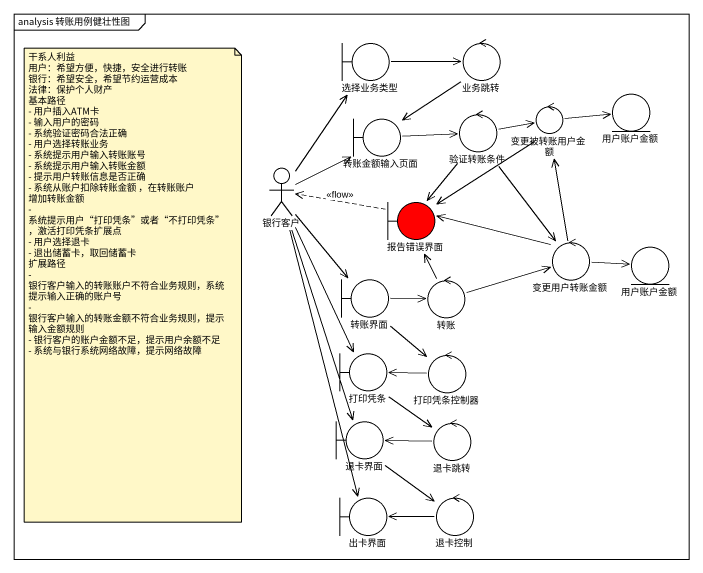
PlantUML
@startuml
mainframe analysis 转账用例健壮性图
boundary 选择业务类型
control 业务跳转
entity 用户账户金额
boundary 转账金额输入页面
control 验证转账条件
control 变更被转账用户金额
actor 银行客户
boundary 报告错误界面 #FF0000
control 变更用户转账金额
entity "用户账户金额" as 用户账户金额_2
boundary 转账界面
control 转账
boundary 打印凭条
control 打印凭条控制器
boundary 退卡界面
control 退卡跳转
boundary 出卡界面
control 退卡控制
选择业务类型 -right-> 业务跳转
业务跳转 --> 转账金额输入页面
转账金额输入页面 -right-> 验证转账条件
验证转账条件 -right-> 变更被转账用户金额
验证转账条件 --> 报告错误界面
验证转账条件 --> 变更用户转账金额
变更被转账用户金额 -right-> 用户账户金额
变更被转账用户金额 --> 报告错误界面
银行客户 -up-> 选择业务类型
银行客户 -up-> 转账金额输入页面
银行客户 --> 转账界面
银行客户 --> 打印凭条
银行客户 --> 退卡界面
银行客户 --> 出卡界面
报告错误界面 .left.> 银行客户 : <<flow>>
变更用户转账金额 -up-> 变更被转账用户金额
变更用户转账金额 -left-> 报告错误界面
变更用户转账金额 -right-> 用户账户金额_2
转账界面 -right-> 转账
转账界面 --> 打印凭条控制器
转账 -up-> 报告错误界面
转账 -right-> 变更用户转账金额
打印凭条 --> 退卡跳转
打印凭条控制器 -left-> 打印凭条
退卡界面 --> 退卡控制
退卡跳转 -left-> 退卡界面
退卡控制 -left-> 出卡界面
note as N1
  干系人利益
  用户：希望方便，快捷，安全进行转账
  银行：希望安全，希望节约运营成本
  法律：保护个人财产
  基本路径
  - 用户插入ATM卡
  - 输入用户的密码
  - 系统验证密码合法正确
  - 用户选择转账业务
  - 系统提示用户输入转账账号
  - 系统提示用户输入转账金额
  - 提示用户转账信息是否正确
  - 系统从账户扣除转账金额 ，在转账账户 增加转账金额
  - 系统提示用户“打印凭条”或者“不打印凭条”，激活打印凭条扩展点
  - 用户选择退卡
  - 退出储蓄卡，取回储蓄卡
  扩展路径
  - 银行客户输入的转账账户不符合业务规则，系统提示输入正确的账户号
  - 银行客户输入的转账金额不符合业务规则，提示输入金额规则
  - 银行客户的账户金额不足，提示用户余额不足
  - 系统与银行系统网络故障，提示网络故障
end note
@enduml
